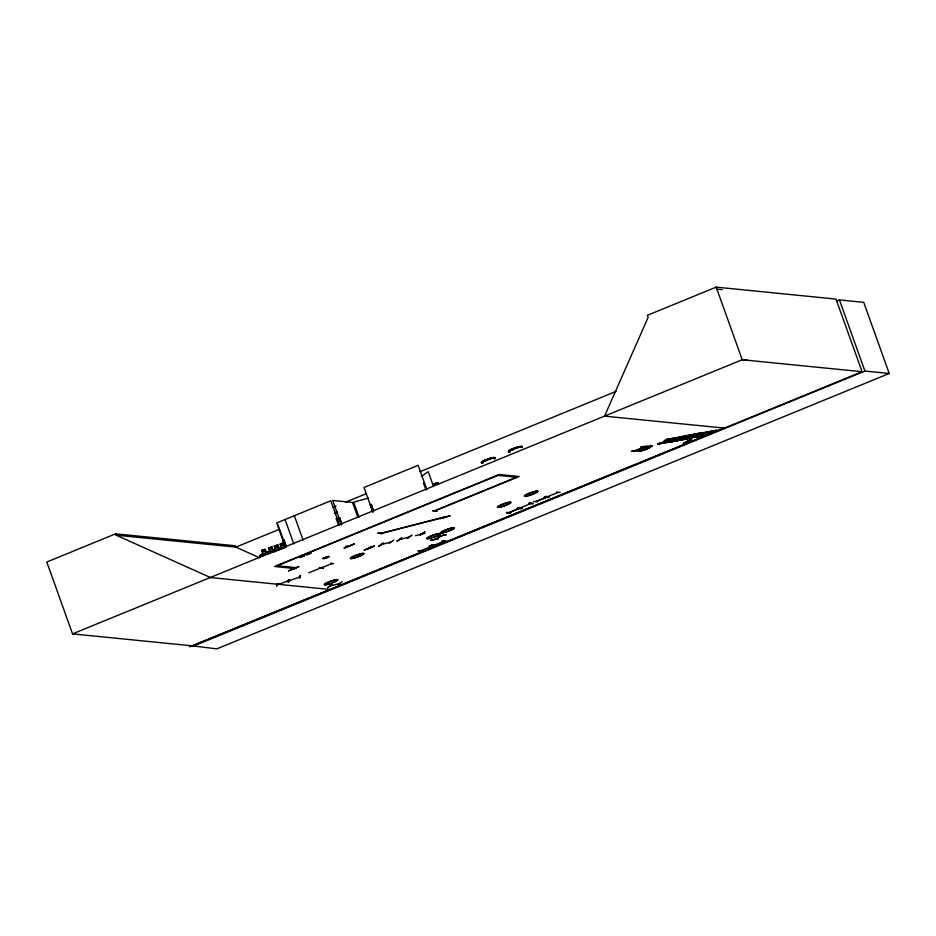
<?xml version="1.0" encoding="UTF-8"?>
<svg xmlns="http://www.w3.org/2000/svg" width="936" height="936" viewBox="0 0 936 936"><rect width="100%" height="100%" fill="white"/><g stroke="black" fill="none" stroke-linecap="round" stroke-linejoin="round"><path stroke-width="1.4" d="M367.146 549.619L371.767 546.367M327.717 587.679L332.14 584.415M331.718 584.626L327.6 587.609M378.366 546.355L383.467 543.032L378.916 546.226M401.427 538.06L396.887 541.324L401.813 537.931M290.628 568.737C298.935 568.351 292.243 570.001 291.201 568.526M294.302 569.065L291.037 568.515M378.553 533.075L377.992 533.309L382.204 533.473L378.39 533.052M418.287 550.742L422.51 550.93L418.298 550.766L418.86 550.532M431.543 545.243L435.357 545.665L431.59 545.15M506.458 512.694C516.415 513.361 503.907 512.834 507.031 512.495M506.914 512.366L510.74 512.858L510.178 513.022M518.731 507.569L518.17 507.803L522.311 507.885M537.673 501.719L533.543 501.544M549.374 496.805L545.653 496.431M276.611 585.854L277.606 583.736L276.635 585.76M277.079 585.585L277.477 583.678M288.522 579.992L288.007 581.946L288.733 581.701M268.047 553.972L266.818 554.124M274.985 551.585L273.757 551.749M288.557 579.899L288.031 581.771M288.967 579.77L288.604 581.736L289.13 579.782L288.405 580.027M298.76 577.313L299.684 577.091L288.92 580.776L290.09 580.379M300.128 577.781L300.444 575.815L299.52 577.992L299.988 575.944M486.275 460.196L485.585 460.957L486.217 460.816M486.626 460.056L487.083 460.067M513.454 449.678L512.635 449.631M513.501 449.198L513.291 449.069M513.197 449.303L512.6 449.771M657.856 444.073L672.06 441.289L671.51 441.593M657.634 444.003L658.359 443.793M659.587 443.219L674.142 440.236L660.091 442.962M664.63 440.435L664.022 440.926L699.52 434.234L678.635 437.919M666.982 439.393L666.256 439.604M671.685 441.71L671.089 442.026L691.891 437.884M672.422 441.371L671.837 441.242M674.388 440.095L694.922 436.34M698.35 434.585L677.629 438.68L678.272 438.142M677.886 438.294L678.378 438.305M679.828 437.369L666.654 439.592M694.079 437.358L707.733 435.076M674.716 440.201L696.08 435.989L675.207 439.674M700.631 434.011L714.215 431.11M703.205 432.701L702.632 433.204L716.403 430.455M710.412 433.52L696.033 436.539L710.085 433.871M715.092 431.297L701.005 433.988M279.536 549.76L280.507 549.221M415.525 535.708L425.108 533.298M259.705 556.417L260.383 554.755L262.805 553.936M259.834 556.417L260.477 554.861L268.62 552.076M266.643 554.018L267.322 552.357L269.743 551.526L268.48 548.028L272.025 546.811L273.195 550.497L272.551 552.053M266.772 554.018L267.415 552.462M272.423 552.053L273.101 550.391M278.156 550.064L278.846 548.402L281.256 547.572M278.296 550.064L278.94 548.508M604.562 416.134L648.121 317.398L647.384 315.315L716.204 287.13L835.988 299.087L861.611 370.363M648.309 448.051L649.432 447.736L648.332 448.028M438.165 538.82L430.314 540.4L438.469 538.633M664.572 440.645L678.577 438.001M673.288 440.716L659.541 443.208M692.453 437.908L657.458 444.261M261.6 555.808L262.957 554.03L261.542 550.438L265.087 549.221L266.339 552.743L268.632 551.947L270.317 552.778L273.616 551.643M274.318 551.433L275.675 549.666L274.271 546.062L277.805 544.857L279.057 548.379L281.35 547.572L283.035 548.402L281.338 547.712L280.004 544.073L283.549 542.857L284.801 546.378M308.318 553.305L304.914 554.697L307.605 554.1L306.926 554.872L311.091 553.164L308.447 553.761L309.137 552.977L308.108 552.72M644.038 449.959L652.392 445.817L644.342 449.877M548.952 497.004L545.618 496.478M319.796 567.532L323.458 568.012L319.387 567.719L319.96 567.544M434.503 539.475L441.722 535.696M442.225 535.567L435.029 539.335M512.788 449.327L513.454 449.011M420.311 534.491L421.2 534.035L420.65 534.397M687.457 441.359L686.369 441.628L687.176 441.5M321.656 567.754L322.534 567.391M421.305 476.518L428.243 471.639L433.579 486.544M322.908 558.371C326.57 559.576 334.292 553.504 323.049 558.382M389.224 543.348L393.775 540.142M338.06 584.86L342.178 581.689M411.828 535.181L407.23 538.492L411.77 535.298M370.913 547.677L370.036 547.911M444.541 517.304L382.356 533.064L445.606 516.625L444.694 517.526M421.516 533.777L422.428 533.532M449.982 515.806L439.955 518.638L449.959 515.748M635.006 450.778L636.106 450.356M642.622 447.139L643.442 446.753M643.734 446.718L635.158 450.707M288.194 581.022L287.235 581.268M513.033 449.444L513.033 449.701M446.413 534.573L438.177 536.328L446.004 534.807M508.833 512.659L518.72 508.599M530.665 503.591L520.802 507.71M535.883 501.579L546.144 497.461M557.727 492.582L547.677 496.63M292.968 568.714L293.846 568.339M433.696 511.395L434.749 511.044M420.627 550.707L430.841 546.636M433.485 545.442L443.758 541.336M331.917 563.683L331.087 564.022M691.704 439.3L683.292 443.43L691.341 439.429M640.739 446.881L647.431 445.992M631.332 451.433L638.457 450.31L631.812 451.234M380.589 533.239L381.455 532.876M276.518 565.695L296.314 567.672L294.337 568.48L274.541 566.502L499.204 474.505L519.152 476.494L434.632 511.021M545.957 497.531L536.059 501.591M434.585 511.126L433.953 511.021L516.461 477.231M259.74 557.856L235.884 547.115L235.416 545.782L115.619 533.824L46.8 562.01L72.54 633.894L192.325 645.852L724.066 428.068M279.185 529.378L235.884 547.115L116.099 535.158L115.619 533.824M333.31 507.218L336.012 506.107M345.489 502.222L365.777 493.915M419.901 471.744L616.087 391.388M836.784 300.994L839.44 299.906L863.729 302.34L889.2 373.476L216.824 648.87L192.325 645.852M72.54 633.894L742.213 359.752L747.513 360.231M277.243 565.765L497.929 475.383M529.437 503.159L533.146 503.556L528.875 503.416L533.146 503.556M556.417 492.055L560.208 492.476M518.989 508.576L508.95 512.682M521.457 508.47L517.175 508.33L521.422 508.423M189.797 646.834L329.975 589.481M331.601 588.955L862.091 371.721M192.535 646.448L864.911 371.054L889.2 373.476M286.381 546.718L283.924 539.861L282.883 540.224L285.457 547.092M338.645 525.307L336.071 518.439L336.983 518.064M371.276 504.399L373.604 511.243L371.276 504.399L370.235 504.761L373.031 512.097M425.997 489.844L423.423 482.976L424.336 482.602M341.57 523.142L339.604 517.655L341.219 523.282M288.58 570.855L298.888 566.596L288.791 570.901M354.264 543.968L343.968 548.203L354.124 543.968M349.725 546.448L345.63 546.156M437.089 510.997L432.877 510.822L437.053 510.939M308.693 572.82L319.012 568.69M374.4 546.051L364.034 550.204L374.201 546.051M433.239 546.542L429.051 546.203L433.228 546.519L432.678 546.776M446.098 541.277L441.897 540.938L446.086 541.254L445.524 541.511M330.677 563.121L333.696 563.683M321.75 567.731L331.625 563.706M347.034 546.554L346.32 546.94M271.955 546.975L268.644 548.122L269.896 551.632L268.55 553.387L266.257 552.907L265.005 549.385L261.706 550.532M280.156 544.167L283.468 543.02L284.719 546.542L278.94 548.519M273.277 550.333L275.57 549.526L277.255 550.356M267.415 552.474L275.57 549.666L277.161 550.438M281.841 548.824L285.141 547.689M299.918 576.073L300.514 575.851M278.472 584.286L277.43 584.731L288.206 580.952M274.423 546.168L277.723 545.033L278.975 548.543L281.163 549.104M273.101 550.415L275.523 549.572L274.26 546.086M281.338 547.712L273.195 550.508L275.395 551.035M263.367 555.2L266.678 554.077M276.097 550.836L279.396 549.701M368.608 498.081L353.644 502.164L358.991 517.07M322.943 558.464L324.757 558.558M390.967 541.921L381.139 544.693M399.625 539.627L409.395 536.878M339.768 583.374L329.975 586.135M424.768 531.952L420.159 535.17L424.827 531.835M371.054 547.56L369.931 547.946M682.005 436.469L702.292 432.572M666.958 439.44L680.449 436.843M702.129 432.935L680.811 437.112L701.544 432.959M717.175 430.221L703.252 432.678M702.924 433.029L716.379 430.303M666.081 439.861L679.852 437.334M677.734 438.656L698.432 434.538M706.61 434.07L708.002 433.813L705.346 434.877M672.352 441.406L692.64 437.51M694.36 437.404L708.33 434.573M544.284 497.121L547.958 497.449M517.234 508.201L520.942 508.576M432.994 510.693L436.539 511.044M716.953 289.201L722.253 289.68M116.099 535.158L210.471 577.547M861.997 371.709L742.213 359.752L716.204 287.13M604.282 416.11L724.347 428.091M497.203 475.312L517.175 477.301M521.902 508.084L518.17 507.803L521.879 508.178M327.612 556.546L329.156 556.616M210.19 577.512L330.256 589.505M339.604 517.655L338.926 517.76L341.734 524.476M377.98 533.274L381.666 533.614M431.168 545.407L434.819 545.793M418.322 550.672L421.96 551.07M283.924 539.861L286.252 546.706M270.176 552.977L269.182 553.585M696.712 436.024L710.237 433.146M275.968 550.976L274.973 551.585M263.25 555.34L262.244 555.949M839.44 299.906L864.911 371.054M426.886 489.703L418.146 465.309L364.045 487.469L372.774 511.863M357.868 517.351L352.521 502.445L332.736 500.467L341.464 524.862M339.522 525.166L330.794 500.772L276.693 522.931L285.421 547.326M294.349 515.689L303.089 540.084M285.059 519.503L293.787 543.898M277.84 524.499L285.117 544.834M261.144 617.666L261.366 618.263M521.738 446.835A7.114 1.041 -19.7 0 0 513.665 448.391A7.149 1.041 -19.7 0 0 509.617 451.503A7.114 1.041 -19.7 0 1 513.665 448.391A7.149 1.041 -19.7 0 1 521.761 446.811M509.886 452.158A7.102 1.041 -19.7 0 1 513.911 449.046A7.102 1.041 -19.7 0 1 521.96 447.502M509.699 451.784A7.16 1.041 -19.7 0 1 513.759 448.648A7.16 1.041 -19.7 0 1 521.879 447.08M494.734 457.961A7.114 1.041 -19.7 0 0 486.661 459.517A7.114 1.041 -19.7 0 0 482.625 462.641A7.149 1.041 -19.7 0 1 487.516 459.178A7.149 1.041 -19.7 0 1 494.22 458.394M482.859 463.308A7.137 1.041 -19.7 0 1 487.761 459.857A7.137 1.041 -19.7 0 1 494.454 459.085M482.683 462.899A7.16 1.041 -19.7 0 1 486.732 459.763A7.16 1.041 -19.7 0 1 494.851 458.195M433.04 484.754A7.137 1.041 -19.7 0 1 437.978 484.591M432.9 484.368A7.16 1.041 -19.7 0 1 437.861 484.193M335.123 513.22A7.16 1.041 -19.7 0 1 337.358 512.004M334.503 513.443A7.16 1.041 -19.7 0 1 337.276 511.758A7.114 1.041 -19.7 0 0 334.538 513.408M340.107 519.632A7.137 1.041 -19.7 0 0 337.884 520.849A7.149 1.041 -19.7 0 1 340.107 519.632M337.615 520.416A7.242 1.053 -19.7 0 1 339.885 519.188M337.475 520.018A7.242 1.053 -19.7 0 1 339.745 518.778M335.31 513.618A7.102 1.041 -19.7 0 1 337.533 512.401M301.673 556.639L300.351 557.575L301.018 556.803L298.338 557.4L302.562 555.668L301.872 556.452L304.516 555.867L301.673 556.639M324.371 557.914L327.951 556.815L324.371 557.914M544.799 497.028L544.225 497.25L548.508 497.39L544.787 497.004M271.569 547.759L269.439 548.484L269.861 549.654L271.99 548.929L271.569 547.759M283.093 543.804L280.964 544.53L281.385 545.7L283.503 544.963L283.093 543.804M264.619 550.192L262.501 550.918L262.922 552.076L265.04 551.351L264.619 550.192M277.349 545.817L275.219 546.542L275.64 547.712L277.758 546.987L277.349 545.817M322.908 568.14L319.387 567.754L322.885 568.234M526.816 496.033A7.149 1.041 -19.7 0 0 537.779 491.54A7.149 1.041 -19.7 0 0 528.828 493.436A7.149 1.041 -19.7 0 0 526.816 496.033A7.137 1.041 -19.7 0 0 537.767 491.552A7.137 1.041 -19.7 0 0 528.84 493.447A7.137 1.041 -19.7 0 0 526.828 496.033M499.801 507.148A7.149 1.041 -19.7 0 0 510.763 502.655A7.149 1.041 -19.7 0 0 501.813 504.562A7.149 1.041 -19.7 0 0 499.801 507.148M499.812 507.16A7.137 1.041 -19.7 0 0 510.752 502.679A7.137 1.041 -19.7 0 0 501.825 504.574A7.137 1.041 -19.7 0 0 499.812 507.16M640.669 450.988A7.149 1.041 -19.7 0 0 651.047 446.484A7.149 1.041 -19.7 0 0 641.242 448.87A7.149 1.041 -19.7 0 0 640.669 450.988M640.657 450.953A7.137 1.041 -19.7 0 0 651.023 446.46A7.137 1.041 -19.7 0 0 641.23 448.847A7.137 1.041 -19.7 0 0 640.657 450.953M437.767 483.947A7.149 1.041 -19.7 0 0 432.818 484.111A7.137 1.041 -19.7 0 1 437.744 483.912M443.336 532.666A7.149 1.041 -19.7 0 0 454.299 528.185A7.137 1.041 -19.7 0 0 445.337 530.045A7.137 1.041 -19.7 0 0 443.336 532.631A7.137 1.041 -19.7 0 0 454.276 528.15A7.149 1.041 -19.7 0 0 445.349 530.08A7.149 1.041 -19.7 0 0 443.336 532.666M339.628 518.322A7.149 1.041 -19.7 0 0 338.341 518.965A7.137 1.041 -19.7 0 1 339.639 518.31M352.825 558.359A7.16 1.041 -19.7 0 0 363.811 553.866A7.16 1.041 -19.7 0 0 354.838 555.762A7.137 1.041 -19.7 0 0 352.837 558.336A7.137 1.041 -19.7 0 0 363.776 553.855A7.137 1.041 -19.7 0 0 354.838 555.75A7.16 1.041 -19.7 0 0 352.825 558.359M429.25 538.446A7.149 1.041 -19.7 0 0 440.201 533.953A7.149 1.041 -19.7 0 0 431.25 535.848A7.149 1.041 -19.7 0 0 429.25 538.446A7.137 1.041 -19.7 0 0 440.189 533.953A7.137 1.041 -19.7 0 0 431.262 535.848A7.137 1.041 -19.7 0 0 429.25 538.434M326.734 584.555A7.16 1.041 -19.7 0 0 337.709 580.051A7.137 1.041 -19.7 0 0 328.747 581.946A7.137 1.041 -19.7 0 0 326.746 584.532A7.137 1.041 -19.7 0 0 337.674 580.051A7.16 1.041 -19.7 0 0 328.747 581.958A7.16 1.041 -19.7 0 0 326.734 584.555"/></g></svg>
